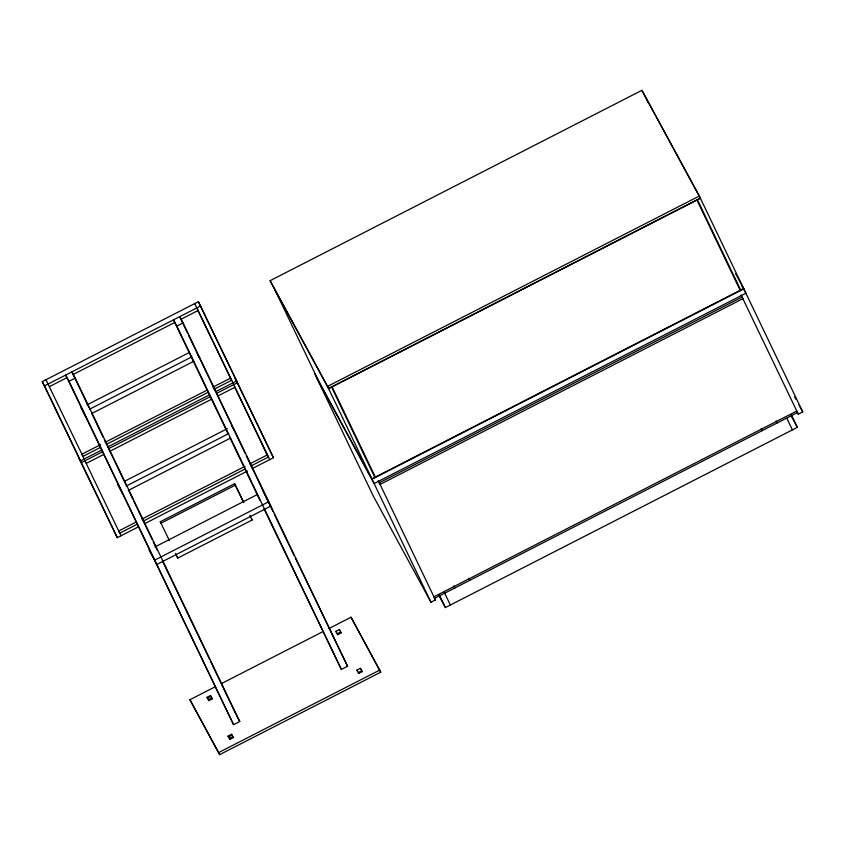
<?xml version="1.0" encoding="UTF-8"?>
<svg xmlns="http://www.w3.org/2000/svg" width="845" height="845" viewBox="0 0 845 845"><rect width="100%" height="100%" fill="white"/><g stroke="black" fill="none" stroke-linecap="round" stroke-linejoin="round"><path stroke-width="1.27" d="M101.78 450.005L80.497 460.905L42.25 381.644L198.395 301.697L236.642 380.958L215.369 391.858M80.497 460.905L44.542 385.869L200.698 305.922M49.517 386.577L67.082 377.588M72.934 374.588L174.809 322.431M180.672 319.442L198.237 310.442M75.226 378.085L239.758 721.493L233.558 724.661L69.026 381.253L75.226 378.085L71.867 371.916L88.947 407.565M183.038 322.885L347.57 666.293L341.38 669.462L176.848 326.054L183.038 322.885L179.689 316.717L187.664 333.353M641.894 90.33L700.42 198.3L328.631 388.637L271.118 282.769L270.115 280.677L641.894 90.33L699.333 196.029L802.75 411.885L798.293 414.166L797.036 411.874M87.003 404.892L189.386 352.471M89.401 409.297L191.773 356.875M91.492 413.659L193.864 361.237M100.544 444.671L81.817 454.261L82.958 456.384L100.523 447.385M105.234 442.273L207.109 390.115M212.961 387.126L230.527 378.127L197.455 309.291M106.385 444.385L208.25 392.228M214.112 389.239L231.678 380.239L230.527 378.127M107.632 447.005L209.507 394.847M138.569 526.784L117.286 537.673L81.331 462.648L102.615 451.748M108.466 448.748L210.342 396.601M216.204 393.601L237.487 382.7L235.185 378.475L273.431 457.736L252.148 468.626M86.306 463.356L103.872 454.367M109.723 451.367L211.599 399.21M217.45 396.22L235.016 387.221M124.954 481.069L227.337 428.658M126.18 486.076L228.562 433.654M378.581 481.28L435.428 599.939L430.971 602.221L327.543 386.376L699.333 196.029M128.271 490.438L230.653 438.016M328.547 388.468L700.336 198.121M136.161 522.052L118.596 531.04L119.747 533.153L137.312 524.164M142.013 519.052L245.061 466.303M249.75 463.905L267.316 454.906M143.164 521.164L245.039 469.007M250.891 466.017L268.456 457.018L266.164 452.793M144.421 523.784L247.469 471.024M169.412 540.62L160.286 521.756L234.646 483.689L243.772 502.553M235.406 485.104L161.057 523.171L160.286 521.756M154.984 546.916L257.366 494.505M177.006 556.654L177.777 558.07L252.137 520.002L249.898 515.344M371.853 478.851L743.642 288.515M379.215 482.833L742.079 297.07L742.945 298.655L380.081 484.428L378.211 480.742M328.832 628.595L351.024 617.241L380.736 672.187L219.637 754.669L189.914 699.723L215.591 686.573M221.432 683.584L323.001 631.585M207.025 697.305L210.5 695.53L212.253 698.868L208.789 700.642L207.025 697.305L207.447 698.181L210.912 696.396L210.5 695.53M335.909 631.321L339.384 629.546L341.137 632.884L337.673 634.658L335.909 631.321L336.331 632.197M433.918 596.802L796.782 411.029M434.562 598.355L797.426 412.582M438.481 594.795L445.41 607.555L797.363 427.359L791.237 414.568M228.087 736.058L231.562 734.284L233.315 737.622L229.84 739.396L228.087 736.058L228.509 736.935L231.974 735.161L231.562 734.284M356.97 670.074L360.445 668.3L362.199 671.638L358.734 673.412L356.97 670.074L357.393 670.951M219.637 754.669L218.633 752.578L379.732 670.096M735.488 273.505L743.811 288.863L372.022 479.199L314.593 373.501L373.532 496.522L430.971 602.221M741.53 285.188L745.903 293.226L374.113 483.562L316.685 377.863M794.638 396.949L795.884 399.241M799 404.987L802.75 411.885M791.068 415.761L797.363 427.359M270.115 280.677L327.543 386.376M434.182 597.647L435.428 599.939M194.677 303.598L232.924 382.859M236.642 380.958L198.395 301.697M232.618 382.489L269.713 459.638M380.736 672.187L351.024 617.241M197.286 353.854L199.684 358.259M231.984 426.271L234.382 430.675M176.848 326.054L173.489 319.885L227.58 432.777M263.186 491.526L268.731 501.74L154.719 560.119L149.164 549.894L156.811 564.481L270.822 506.102L266.502 498.159M347.57 666.293L295.264 557.932M341.38 669.462L264.02 508.827M251.366 518.587L252.137 520.002M69.026 381.253L65.678 375.085L233.558 724.661M236.41 715.324L239.758 721.493M45.968 379.732L84.215 458.993M42.25 381.644L44.542 385.869M83.898 458.624L121.004 535.772M81.331 462.648L79.039 458.412L117.286 537.673M189.914 699.723L218.633 752.578M697.357 199.652L740.833 290.384M696.861 199.906L740.336 290.638M741.076 294.968L798.293 414.166M646.393 98.854L648.189 102.594M786.832 418.264L792.409 429.904M776.101 420.894L777.104 422.986M761.229 428.51L762.232 430.601M468.753 578.244L469.757 580.335M453.892 585.86L454.895 587.951M444.238 592.218L450.364 605.009M439.284 594.753L445.41 607.555M332.022 386.693L375.497 477.425M331.525 386.947L375 477.678M274.614 289.201L318.09 379.933M237.487 382.7L273.431 457.736M235.005 387.475L267.421 455.413M360.445 668.3L360.857 669.177M362.199 671.638L361.787 670.761L358.312 672.546L358.734 673.412M341.137 632.884L340.725 632.007L337.25 633.782L337.673 634.658M339.384 629.546L339.806 630.412M188.794 335.729L215.559 391.584M216.7 393.96L245.166 453.364M246.296 455.74L273.062 511.595M274.192 513.971L294.123 555.556M229.861 437.53L260.028 500.504M234.646 483.689L243.011 501.138M175.549 553.412L177.777 558.07M91.799 413.511L103.185 437.266M104.326 439.643L125.958 484.798M128.799 490.744L132.792 499.057M133.932 501.434L152.142 539.459M153.283 541.835L157.265 550.158M162.398 560.848L209.644 659.48M210.785 661.857L235.839 714.141M233.315 737.622L232.893 736.755L229.428 738.53L229.84 739.396M212.253 698.868L211.841 697.991L208.366 699.776L208.789 700.642M83.581 412.275L81.183 407.871L85.672 416.638L83.581 412.275M120.37 489.044L117.973 484.65L122.462 493.406L120.37 489.044"/></g></svg>
